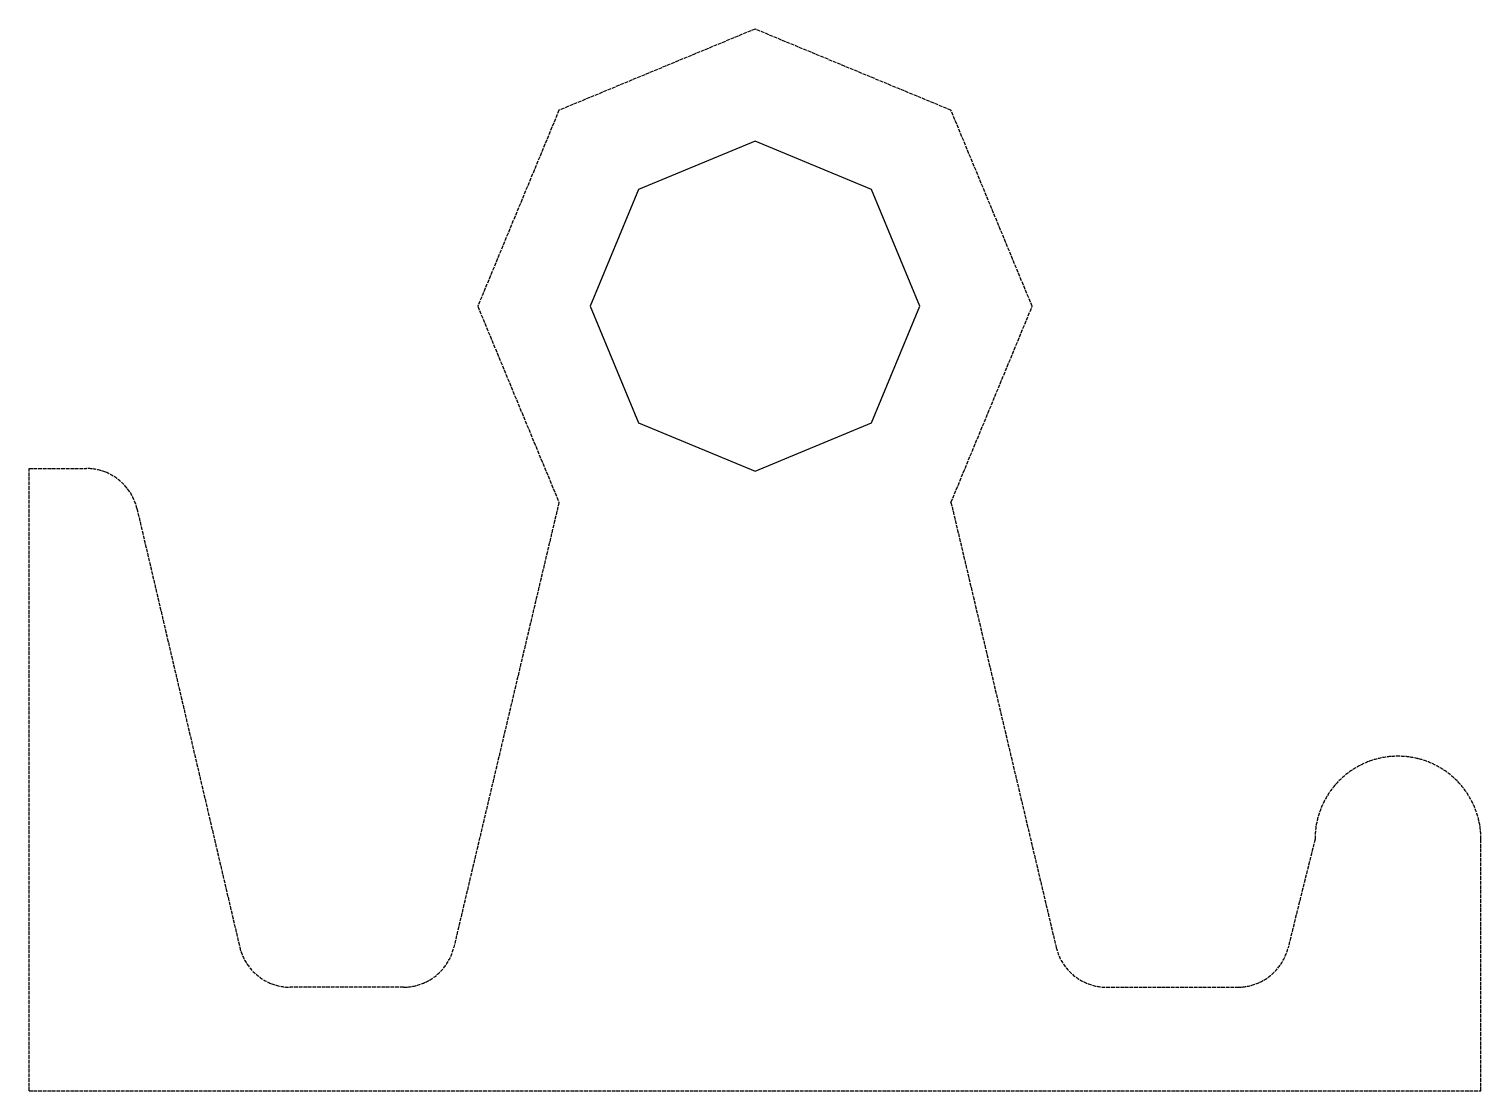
# Model space of a CAD drawing. Header units: millimetres. Extents: x 3969 to 8717, y 1392 to 4863.
import ezdxf

# ---------------------------------------------------------------- set-up
doc = ezdxf.new("R2010")
doc.units = ezdxf.units.MM
doc.header["$MEASUREMENT"] = 0
doc.linetypes.add('ACAD_ISO02W100', pattern=[15, 12, -3])
doc.layers.add('Centru', color=10, linetype='Continuous')
doc.layers.add('Exterior', color=82, linetype='ACAD_ISO02W100', plot=False)
doc.layers.add('Linie baza', color=6, linetype='ACAD_ISO02W100', plot=False)

msp = doc.modelspace()

# ---------------------------------------------------------------- linework, layer by layer
at = {"layer": 'Centru'}
msp.add_lwpolyline([(6882.4, 3956.7), (6724.4, 4338), (6343.1, 4496), (5961.7, 4338), (5803.8, 3956.7), (5961.7, 3575.3), (6343.1, 3417.4), (6724.4, 3575.3)], close=True, dxfattribs=at)
at = {"layer": 'Exterior'}
for p, q in [((3969.5, 1392), (3969.5, 3426.5)), ((3969.5, 3426.5), (4157.2, 3426.5)), ((4322.3, 3295.7), (4658.4, 1861.9)), ((5702.2, 3315.8), (5358.4, 1861.6)), ((6983.9, 3315.8), (7327.7, 1861.6)), ((8174.1, 2214.8), (8085.9, 1859.7)), ((8716.7, 1392), (8716.7, 2214.8)), ((5193.4, 1731.1), (4823.5, 1731.1)), ((7492.7, 1731.1), (7921.4, 1731.1))]:
    msp.add_line(p, q, dxfattribs=at)
msp.add_lwpolyline([(6983.9, 3315.8), (7249.4, 3956.7), (6983.9, 4597.5), (6343.1, 4863), (5702.2, 4597.5), (5436.7, 3956.7), (5702.2, 3315.8)], dxfattribs=at)
for centre, radius, start, end in [((4157.2, 3257), 169.5, 13.1941, 90), ((8445.4, 2214.8), 271.3, 0, 180), ((4823.5, 1900.6), 169.5, 193.1941, 270), ((5193.4, 1900.6), 169.5, 270, 346.6987), ((7492.7, 1900.6), 169.5, 193.3013, 270), ((7921.4, 1900.6), 169.5, 270, 346.0472)]:
    msp.add_arc(centre, radius, start, end, dxfattribs=at)
at = {"layer": 'Linie baza'}
msp.add_line((3969.5, 1392), (8716.7, 1392), dxfattribs=at)

doc.saveas('drawing.dxf')
